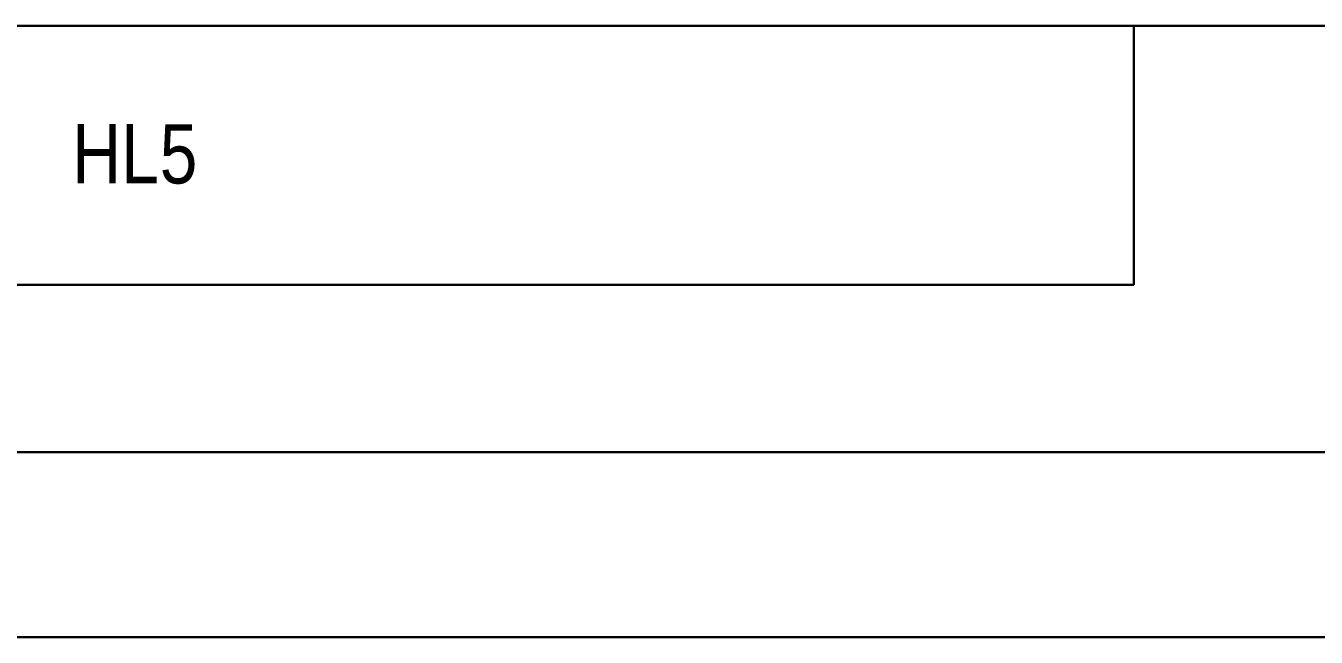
# Model space of a CAD drawing. Header units: millimetres. Extents: x -6000 to 26000, y -6000 to 26000.
# Drawn here: x 117.89 to 142.15, y -4374.75 to -4363.25 of the extents above; entities that cross this region are included whole.
import ezdxf

# ---------------------------------------------------------------- set-up
doc = ezdxf.new("R2010")
doc.units = ezdxf.units.MM
doc.header["$MEASUREMENT"] = 0
doc.layers.add('Чертеж и Рисунок_Ном._пера__1', color=7, linetype='Continuous', lineweight=15)
doc.layers.add('Чертеж и Рисунок_Ном._пера__21', color=7, linetype='Continuous', lineweight=30)
doc.styles.add('СГЕНЕРИР_СТИЛЬ_1', font='ARIALN.TTF')

msp = doc.modelspace()

# ---------------------------------------------------------------- linework, layer by layer
at = {"layer": 'Чертеж и Рисунок_Ном._пера__21', "color": 7, "linetype": 'Continuous', "lineweight": 30}
for p, q in [((78.19, -4363.252), (161.701, -4363.252)), ((101.167, -4363.252), (138.724, -4363.252)), ((138.724, -4363.252), (138.724, -4368.121)), ((138.724, -4368.121), (101.167, -4368.121)), ((83.759, -4371.272), (156.104, -4371.272)), ((156.104, -4374.749), (83.759, -4374.749))]:
    msp.add_line(p, q, dxfattribs=at)

# ---------------------------------------------------------------- texts
at = {"layer": 'Чертеж и Рисунок_Ном._пера__1', "color": 7, "linetype": 'Continuous', "lineweight": 15, "char_height": 1.1128, "attachment_point": 7, "style": 'СГЕНЕРИР_СТИЛЬ_1'}
for s, insert in [('\\A1;{\\pql;\\fArial Narrow|b0|i0|c204|p34;HL}', (118.767, -4366.214)), ('\\A1;{\\pql;\\fArial Narrow|b0|i0|c204|p34;5}', (120.411, -4366.233))]:
    msp.add_mtext(s, dxfattribs=dict(at, insert=insert))

doc.saveas('drawing.dxf')
